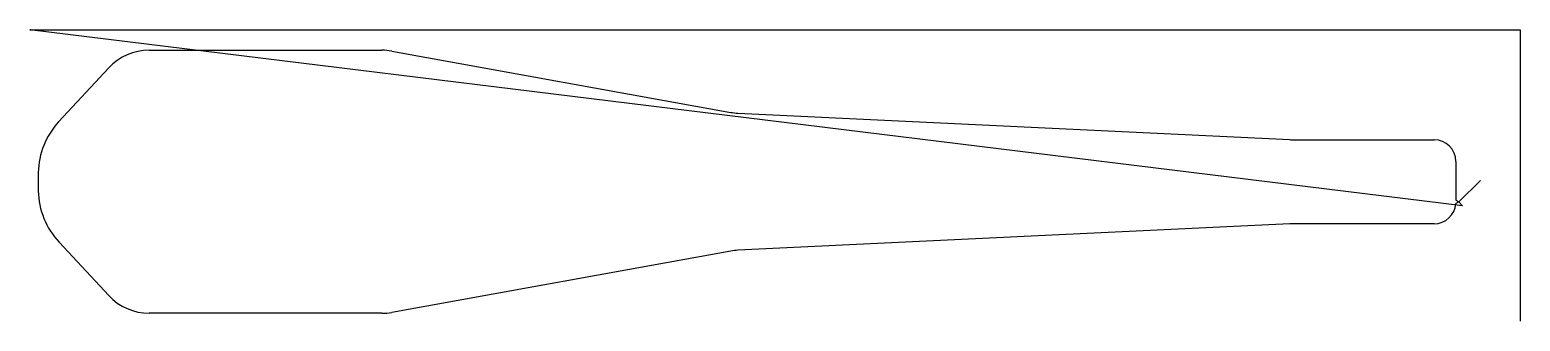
# Model space of a CAD drawing. Header units: metres. Extents: x 0 to 1364, y 849 to 1116.
import ezdxf

# ---------------------------------------------------------------- set-up
doc = ezdxf.new("R2010")
doc.units = ezdxf.units.M

msp = doc.modelspace()

# ---------------------------------------------------------------- linework, layer by layer
at = {"layer": 'TOOL_0'}
for p, q in [((1311.345, 954.408), (-0.001, 1115.655)), ((-0.001, 1115.655), (0.999, 1115.655)), ((0.999, 1115.655), (-0.001, 1115.655)), ((-0.001, 1115.655), (0.999, 1115.655)), ((0.999, 1115.655), (1364.038, 1115.655)), ((1364.038, 1115.655), (1364.038, 849.717)), ((109.293, 1096.993), (322.253, 1096.993)), ((331.241, 1096.187), (641.601, 1040.042)), ((26.379, 1031.28), (72.24, 1080.805)), ((648.037, 1039.308), (1153.064, 1015.05)), ((1155.438, 1014.993), (1285.238, 1014.993)), ((1305.238, 994.993), (1305.238, 959.493)), ((1327.609, 977.744), (1307.81, 957.945)), ((1307.81, 957.945), (1305.182, 956.494)), ((1305.238, 959.493), (1307.809, 957.944)), ((1307.809, 957.944), (1311.345, 954.408)), ((1153.063, 937.936), (648.037, 913.678)), ((1285.238, 937.993), (1155.438, 937.993)), ((72.24, 872.182), (27.01, 921.025)), ((641.6, 912.944), (331.24, 856.799)), ((322.252, 855.993), (109.293, 855.993)), ((1364.038, 849.717), (1364.038, 848.717))]:
    msp.add_line(p, q, dxfattribs=at)
for centre, radius, start, end in [((109.433, 1046.174), 50.82, 90.157842, 137.042905), ((321.666, 1039.96), 57.036, 80.335703, 89.410316), ((650.413, 1088.751), 49.5, 259.745469, 267.248749), ((77.741, 983.719), 70, 137.200441, 179.108611), ((1155.439, 1064.493), 49.5, 267.249905, 269.998843), ((1285.238, 994.993), 20, 0, 90), ((544.688, 976.493), 537.003, 179.112792, 180.886461), ((78.042, 969.381), 70.303, 180.974765, 223.457696), ((1285.238, 957.993), 20, 270, 355.701705), ((1155.438, 888.493), 49.5, 90, 92.750095), ((650.412, 864.235), 49.5, 92.750095, 100.254531), ((109.433, 906.813), 50.82, 222.957095, 269.842161), ((321.665, 913.026), 57.036, 270.589684, 279.664297)]:
    msp.add_arc(centre, radius, start, end, dxfattribs=at)

doc.saveas('drawing.dxf')
